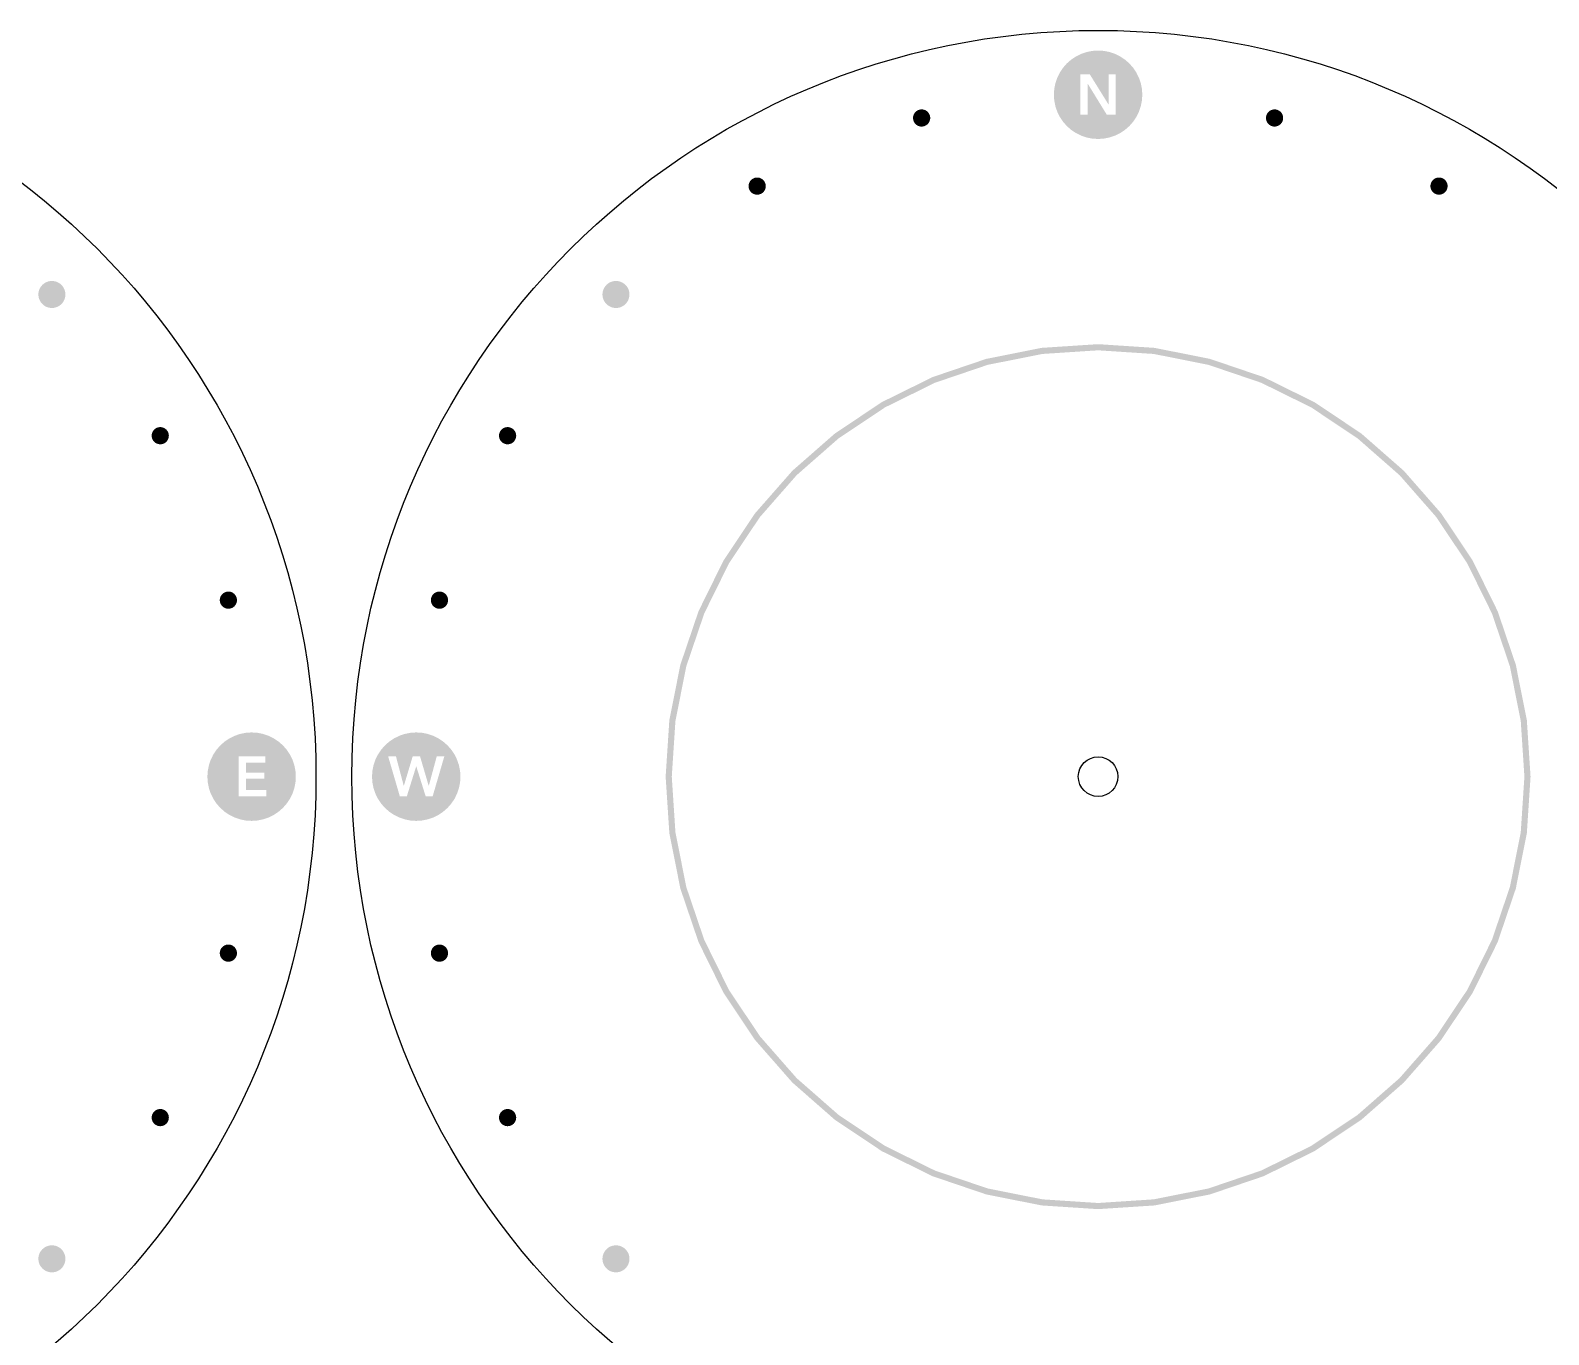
# Model space of a CAD drawing. Header units: millimetres. Extents: x 6 to 299, y 6 to 451.
# Drawn here: x 104.2 to 227.8, y 345.1 to 451.2 of the extents above; entities that cross this region are included whole.
import ezdxf

# ---------------------------------------------------------------- set-up
doc = ezdxf.new("R2010")
doc.units = ezdxf.units.MM
doc.layers.add('CUT', color=1, linetype='Continuous')
doc.layers.add('RASTER', color=7, linetype='Continuous')

msp = doc.modelspace()

# ---------------------------------------------------------------- hatches: boundary and pattern name
at = {"layer": 'RASTER'}
h = msp.add_hatch(color=7, dxfattribs=at)
h.paths.add_polyline_path([(194.7, 446), (194.669, 445.53), (194.577, 445.068), (194.426, 444.622), (194.218, 444.2), (193.956, 443.808), (193.646, 443.454), (193.292, 443.144), (192.9, 442.882), (192.478, 442.674), (192.032, 442.523), (191.57, 442.431), (191.1, 442.4), (190.63, 442.431), (190.168, 442.523), (189.722, 442.674), (189.3, 442.882), (188.908, 443.144), (188.554, 443.454), (188.244, 443.808), (187.982, 444.2), (187.774, 444.622), (187.623, 445.068), (187.531, 445.53), (187.5, 446), (187.531, 446.47), (187.623, 446.932), (187.774, 447.378), (187.982, 447.8), (188.244, 448.192), (188.554, 448.546), (188.908, 448.856), (189.3, 449.118), (189.722, 449.326), (190.168, 449.477), (190.63, 449.569), (191.1, 449.6), (191.57, 449.569), (192.032, 449.477), (192.478, 449.326), (192.9, 449.118), (193.292, 448.856), (193.646, 448.546), (193.956, 448.192), (194.218, 447.8), (194.426, 447.378), (194.577, 446.932), (194.669, 446.47)])
h.paths.add_polyline_path([(189.662, 447.65), (189.662, 444.387), (190.243, 444.387), (190.243, 446.908), (190.252, 446.908), (191.8, 444.387), (192.538, 444.387), (192.538, 447.65), (191.957, 447.65), (191.957, 445.207), (191.948, 445.207), (190.432, 447.65), (189.662, 447.65)], flags=0)
for points in [[(177.436, 444.109), (177.43, 444.018), (177.412, 443.928), (177.382, 443.841), (177.342, 443.759), (177.291, 443.683), (177.231, 443.614), (177.162, 443.554), (177.086, 443.503), (177.003, 443.462), (176.917, 443.433), (176.827, 443.415), (176.736, 443.409), (176.644, 443.415), (176.554, 443.433), (176.468, 443.462), (176.386, 443.503), (176.309, 443.554), (176.241, 443.614), (176.18, 443.683), (176.129, 443.759), (176.089, 443.841), (176.059, 443.928), (176.042, 444.018), (176.036, 444.109), (176.042, 444.2), (176.059, 444.29), (176.089, 444.377), (176.129, 444.459), (176.18, 444.535), (176.241, 444.604), (176.309, 444.664), (176.386, 444.715), (176.468, 444.756), (176.554, 444.785), (176.644, 444.803), (176.736, 444.809), (176.827, 444.803), (176.917, 444.785), (177.003, 444.756), (177.086, 444.715), (177.162, 444.664), (177.231, 444.604), (177.291, 444.535), (177.342, 444.459), (177.382, 444.377), (177.412, 444.29), (177.43, 444.2)], [(206.164, 444.109), (206.158, 444.018), (206.141, 443.928), (206.111, 443.841), (206.071, 443.759), (206.02, 443.683), (205.959, 443.614), (205.891, 443.554), (205.814, 443.503), (205.732, 443.462), (205.646, 443.433), (205.556, 443.415), (205.464, 443.409), (205.373, 443.415), (205.283, 443.433), (205.197, 443.462), (205.114, 443.503), (205.038, 443.554), (204.969, 443.614), (204.909, 443.683), (204.858, 443.759), (204.818, 443.841), (204.788, 443.928), (204.77, 444.018), (204.764, 444.109), (204.77, 444.2), (204.788, 444.29), (204.818, 444.377), (204.858, 444.459), (204.909, 444.535), (204.969, 444.604), (205.038, 444.664), (205.114, 444.715), (205.197, 444.756), (205.283, 444.785), (205.373, 444.803), (205.464, 444.809), (205.556, 444.803), (205.646, 444.785), (205.732, 444.756), (205.814, 444.715), (205.891, 444.664), (205.959, 444.604), (206.02, 444.535), (206.071, 444.459), (206.111, 444.377), (206.141, 444.29), (206.158, 444.2)], [(164.05, 438.564), (164.044, 438.473), (164.026, 438.383), (163.997, 438.297), (163.956, 438.214), (163.905, 438.138), (163.845, 438.069), (163.776, 438.009), (163.7, 437.958), (163.618, 437.918), (163.531, 437.888), (163.441, 437.87), (163.35, 437.864), (163.259, 437.87), (163.169, 437.888), (163.082, 437.918), (163, 437.958), (162.924, 438.009), (162.855, 438.069), (162.795, 438.138), (162.744, 438.214), (162.703, 438.297), (162.674, 438.383), (162.656, 438.473), (162.65, 438.564), (162.656, 438.656), (162.674, 438.746), (162.703, 438.832), (162.744, 438.914), (162.795, 438.991), (162.855, 439.059), (162.924, 439.12), (163, 439.171), (163.082, 439.211), (163.169, 439.241), (163.259, 439.258), (163.35, 439.264), (163.441, 439.258), (163.531, 439.241), (163.618, 439.211), (163.7, 439.171), (163.776, 439.12), (163.845, 439.059), (163.905, 438.991), (163.956, 438.914), (163.997, 438.832), (164.026, 438.746), (164.044, 438.656)], [(219.55, 438.564), (219.544, 438.473), (219.526, 438.383), (219.497, 438.297), (219.456, 438.214), (219.405, 438.138), (219.345, 438.069), (219.276, 438.009), (219.2, 437.958), (219.118, 437.918), (219.031, 437.888), (218.941, 437.87), (218.85, 437.864), (218.759, 437.87), (218.669, 437.888), (218.582, 437.918), (218.5, 437.958), (218.424, 438.009), (218.355, 438.069), (218.295, 438.138), (218.244, 438.214), (218.203, 438.297), (218.174, 438.383), (218.156, 438.473), (218.15, 438.564), (218.156, 438.656), (218.174, 438.746), (218.203, 438.832), (218.244, 438.914), (218.295, 438.991), (218.355, 439.059), (218.424, 439.12), (218.5, 439.171), (218.582, 439.211), (218.669, 439.241), (218.759, 439.258), (218.85, 439.264), (218.941, 439.258), (219.031, 439.241), (219.118, 439.211), (219.2, 439.171), (219.276, 439.12), (219.345, 439.059), (219.405, 438.991), (219.456, 438.914), (219.497, 438.832), (219.526, 438.746), (219.544, 438.656)], [(107.044, 429.744), (107.035, 429.601), (107.007, 429.46), (106.961, 429.323), (106.897, 429.194), (106.817, 429.075), (106.722, 428.967), (106.614, 428.872), (106.494, 428.792), (106.365, 428.728), (106.229, 428.682), (106.088, 428.654), (105.944, 428.644), (105.801, 428.654), (105.66, 428.682), (105.523, 428.728), (105.394, 428.792), (105.275, 428.872), (105.167, 428.967), (105.072, 429.075), (104.992, 429.194), (104.928, 429.323), (104.882, 429.46), (104.854, 429.601), (104.844, 429.744), (104.854, 429.888), (104.882, 430.029), (104.928, 430.165), (104.992, 430.294), (105.072, 430.414), (105.167, 430.522), (105.275, 430.617), (105.394, 430.697), (105.523, 430.761), (105.66, 430.807), (105.801, 430.835), (105.944, 430.844), (106.088, 430.835), (106.229, 430.807), (106.365, 430.761), (106.494, 430.697), (106.614, 430.617), (106.722, 430.522), (106.817, 430.414), (106.897, 430.294), (106.961, 430.165), (107.007, 430.029), (107.035, 429.888)], [(152.956, 429.744), (152.946, 429.601), (152.918, 429.46), (152.872, 429.323), (152.808, 429.194), (152.728, 429.075), (152.633, 428.967), (152.525, 428.872), (152.406, 428.792), (152.277, 428.728), (152.14, 428.682), (151.999, 428.654), (151.856, 428.644), (151.712, 428.654), (151.571, 428.682), (151.435, 428.728), (151.306, 428.792), (151.186, 428.872), (151.078, 428.967), (150.983, 429.075), (150.903, 429.194), (150.839, 429.323), (150.793, 429.46), (150.765, 429.601), (150.756, 429.744), (150.765, 429.888), (150.793, 430.029), (150.839, 430.165), (150.903, 430.294), (150.983, 430.414), (151.078, 430.522), (151.186, 430.617), (151.306, 430.697), (151.435, 430.761), (151.571, 430.807), (151.712, 430.835), (151.856, 430.844), (151.999, 430.835), (152.14, 430.807), (152.277, 430.761), (152.406, 430.697), (152.525, 430.617), (152.633, 430.522), (152.728, 430.414), (152.808, 430.294), (152.872, 430.165), (152.918, 430.029), (152.946, 429.888)], [(115.464, 418.25), (115.458, 418.159), (115.441, 418.069), (115.411, 417.982), (115.371, 417.9), (115.32, 417.824), (115.259, 417.755), (115.191, 417.695), (115.114, 417.644), (115.032, 417.603), (114.946, 417.574), (114.856, 417.556), (114.764, 417.55), (114.673, 417.556), (114.583, 417.574), (114.497, 417.603), (114.414, 417.644), (114.338, 417.695), (114.269, 417.755), (114.209, 417.824), (114.158, 417.9), (114.118, 417.982), (114.088, 418.069), (114.07, 418.159), (114.064, 418.25), (114.07, 418.341), (114.088, 418.431), (114.118, 418.518), (114.158, 418.6), (114.209, 418.676), (114.269, 418.745), (114.338, 418.805), (114.414, 418.856), (114.497, 418.897), (114.583, 418.926), (114.673, 418.944), (114.764, 418.95), (114.856, 418.944), (114.946, 418.926), (115.032, 418.897), (115.114, 418.856), (115.191, 418.805), (115.259, 418.745), (115.32, 418.676), (115.371, 418.6), (115.411, 418.518), (115.441, 418.431), (115.458, 418.341)], [(143.736, 418.25), (143.73, 418.159), (143.712, 418.069), (143.682, 417.982), (143.642, 417.9), (143.591, 417.824), (143.531, 417.755), (143.462, 417.695), (143.386, 417.644), (143.303, 417.603), (143.217, 417.574), (143.127, 417.556), (143.036, 417.55), (142.944, 417.556), (142.854, 417.574), (142.768, 417.603), (142.686, 417.644), (142.609, 417.695), (142.541, 417.755), (142.48, 417.824), (142.429, 417.9), (142.389, 417.982), (142.359, 418.069), (142.342, 418.159), (142.336, 418.25), (142.342, 418.341), (142.359, 418.431), (142.389, 418.518), (142.429, 418.6), (142.48, 418.676), (142.541, 418.745), (142.609, 418.805), (142.686, 418.856), (142.768, 418.897), (142.854, 418.926), (142.944, 418.944), (143.036, 418.95), (143.127, 418.944), (143.217, 418.926), (143.303, 418.897), (143.386, 418.856), (143.462, 418.805), (143.531, 418.745), (143.591, 418.676), (143.642, 418.6), (143.682, 418.518), (143.712, 418.431), (143.73, 418.341)], [(121.009, 404.864), (121.003, 404.773), (120.985, 404.683), (120.956, 404.597), (120.915, 404.514), (120.864, 404.438), (120.804, 404.369), (120.735, 404.309), (120.659, 404.258), (120.577, 404.218), (120.49, 404.188), (120.4, 404.17), (120.309, 404.164), (120.218, 404.17), (120.128, 404.188), (120.041, 404.218), (119.959, 404.258), (119.883, 404.309), (119.814, 404.369), (119.754, 404.438), (119.703, 404.514), (119.662, 404.597), (119.633, 404.683), (119.615, 404.773), (119.609, 404.864), (119.615, 404.956), (119.633, 405.046), (119.662, 405.132), (119.703, 405.214), (119.754, 405.291), (119.814, 405.359), (119.883, 405.42), (119.959, 405.471), (120.041, 405.511), (120.128, 405.541), (120.218, 405.558), (120.309, 405.564), (120.4, 405.558), (120.49, 405.541), (120.577, 405.511), (120.659, 405.471), (120.735, 405.42), (120.804, 405.359), (120.864, 405.291), (120.915, 405.214), (120.956, 405.132), (120.985, 405.046), (121.003, 404.956)], [(138.191, 404.864), (138.185, 404.773), (138.167, 404.683), (138.138, 404.597), (138.097, 404.514), (138.046, 404.438), (137.986, 404.369), (137.917, 404.309), (137.841, 404.258), (137.759, 404.218), (137.672, 404.188), (137.582, 404.17), (137.491, 404.164), (137.4, 404.17), (137.31, 404.188), (137.223, 404.218), (137.141, 404.258), (137.065, 404.309), (136.996, 404.369), (136.936, 404.438), (136.885, 404.514), (136.844, 404.597), (136.815, 404.683), (136.797, 404.773), (136.791, 404.864), (136.797, 404.956), (136.815, 405.046), (136.844, 405.132), (136.885, 405.214), (136.936, 405.291), (136.996, 405.359), (137.065, 405.42), (137.141, 405.471), (137.223, 405.511), (137.31, 405.541), (137.4, 405.558), (137.491, 405.564), (137.582, 405.558), (137.672, 405.541), (137.759, 405.511), (137.841, 405.471), (137.917, 405.42), (137.986, 405.359), (138.046, 405.291), (138.097, 405.214), (138.138, 405.132), (138.167, 405.046), (138.185, 404.956)], [(121.009, 376.136), (121.003, 376.044), (120.985, 375.954), (120.956, 375.868), (120.915, 375.786), (120.864, 375.709), (120.804, 375.641), (120.735, 375.58), (120.659, 375.529), (120.577, 375.489), (120.49, 375.459), (120.4, 375.442), (120.309, 375.436), (120.218, 375.442), (120.128, 375.459), (120.041, 375.489), (119.959, 375.529), (119.883, 375.58), (119.814, 375.641), (119.754, 375.709), (119.703, 375.786), (119.662, 375.868), (119.633, 375.954), (119.615, 376.044), (119.609, 376.136), (119.615, 376.227), (119.633, 376.317), (119.662, 376.403), (119.703, 376.486), (119.754, 376.562), (119.814, 376.631), (119.883, 376.691), (119.959, 376.742), (120.041, 376.782), (120.128, 376.812), (120.218, 376.83), (120.309, 376.836), (120.4, 376.83), (120.49, 376.812), (120.577, 376.782), (120.659, 376.742), (120.735, 376.691), (120.804, 376.631), (120.864, 376.562), (120.915, 376.486), (120.956, 376.403), (120.985, 376.317), (121.003, 376.227)], [(138.191, 376.136), (138.185, 376.044), (138.167, 375.954), (138.138, 375.868), (138.097, 375.786), (138.046, 375.709), (137.986, 375.641), (137.917, 375.58), (137.841, 375.529), (137.759, 375.489), (137.672, 375.459), (137.582, 375.442), (137.491, 375.436), (137.4, 375.442), (137.31, 375.459), (137.223, 375.489), (137.141, 375.529), (137.065, 375.58), (136.996, 375.641), (136.936, 375.709), (136.885, 375.786), (136.844, 375.868), (136.815, 375.954), (136.797, 376.044), (136.791, 376.136), (136.797, 376.227), (136.815, 376.317), (136.844, 376.403), (136.885, 376.486), (136.936, 376.562), (136.996, 376.631), (137.065, 376.691), (137.141, 376.742), (137.223, 376.782), (137.31, 376.812), (137.4, 376.83), (137.491, 376.836), (137.582, 376.83), (137.672, 376.812), (137.759, 376.782), (137.841, 376.742), (137.917, 376.691), (137.986, 376.631), (138.046, 376.562), (138.097, 376.486), (138.138, 376.403), (138.167, 376.317), (138.185, 376.227)], [(115.464, 362.75), (115.458, 362.659), (115.441, 362.569), (115.411, 362.482), (115.371, 362.4), (115.32, 362.324), (115.259, 362.255), (115.191, 362.195), (115.114, 362.144), (115.032, 362.103), (114.946, 362.074), (114.856, 362.056), (114.764, 362.05), (114.673, 362.056), (114.583, 362.074), (114.497, 362.103), (114.414, 362.144), (114.338, 362.195), (114.269, 362.255), (114.209, 362.324), (114.158, 362.4), (114.118, 362.482), (114.088, 362.569), (114.07, 362.659), (114.064, 362.75), (114.07, 362.841), (114.088, 362.931), (114.118, 363.018), (114.158, 363.1), (114.209, 363.176), (114.269, 363.245), (114.338, 363.305), (114.414, 363.356), (114.497, 363.397), (114.583, 363.426), (114.673, 363.444), (114.764, 363.45), (114.856, 363.444), (114.946, 363.426), (115.032, 363.397), (115.114, 363.356), (115.191, 363.305), (115.259, 363.245), (115.32, 363.176), (115.371, 363.1), (115.411, 363.018), (115.441, 362.931), (115.458, 362.841)], [(143.736, 362.75), (143.73, 362.659), (143.712, 362.569), (143.682, 362.482), (143.642, 362.4), (143.591, 362.324), (143.531, 362.255), (143.462, 362.195), (143.386, 362.144), (143.303, 362.103), (143.217, 362.074), (143.127, 362.056), (143.036, 362.05), (142.944, 362.056), (142.854, 362.074), (142.768, 362.103), (142.686, 362.144), (142.609, 362.195), (142.541, 362.255), (142.48, 362.324), (142.429, 362.4), (142.389, 362.482), (142.359, 362.569), (142.342, 362.659), (142.336, 362.75), (142.342, 362.841), (142.359, 362.931), (142.389, 363.018), (142.429, 363.1), (142.48, 363.176), (142.541, 363.245), (142.609, 363.305), (142.686, 363.356), (142.768, 363.397), (142.854, 363.426), (142.944, 363.444), (143.036, 363.45), (143.127, 363.444), (143.217, 363.426), (143.303, 363.397), (143.386, 363.356), (143.462, 363.305), (143.531, 363.245), (143.591, 363.176), (143.642, 363.1), (143.682, 363.018), (143.712, 362.931), (143.73, 362.841)], [(107.044, 351.256), (107.035, 351.112), (107.007, 350.971), (106.961, 350.835), (106.897, 350.706), (106.817, 350.586), (106.722, 350.478), (106.614, 350.383), (106.494, 350.303), (106.365, 350.239), (106.229, 350.193), (106.088, 350.165), (105.944, 350.156), (105.801, 350.165), (105.66, 350.193), (105.523, 350.239), (105.394, 350.303), (105.275, 350.383), (105.167, 350.478), (105.072, 350.586), (104.992, 350.706), (104.928, 350.835), (104.882, 350.971), (104.854, 351.112), (104.844, 351.256), (104.854, 351.399), (104.882, 351.54), (104.928, 351.677), (104.992, 351.806), (105.072, 351.925), (105.167, 352.033), (105.275, 352.128), (105.394, 352.208), (105.523, 352.272), (105.66, 352.318), (105.801, 352.346), (105.944, 352.356), (106.088, 352.346), (106.229, 352.318), (106.365, 352.272), (106.494, 352.208), (106.614, 352.128), (106.722, 352.033), (106.817, 351.925), (106.897, 351.806), (106.961, 351.677), (107.007, 351.54), (107.035, 351.399)], [(152.956, 351.256), (152.946, 351.112), (152.918, 350.971), (152.872, 350.835), (152.808, 350.706), (152.728, 350.586), (152.633, 350.478), (152.525, 350.383), (152.406, 350.303), (152.277, 350.239), (152.14, 350.193), (151.999, 350.165), (151.856, 350.156), (151.712, 350.165), (151.571, 350.193), (151.435, 350.239), (151.306, 350.303), (151.186, 350.383), (151.078, 350.478), (150.983, 350.586), (150.903, 350.706), (150.839, 350.835), (150.793, 350.971), (150.765, 351.112), (150.756, 351.256), (150.765, 351.399), (150.793, 351.54), (150.839, 351.677), (150.903, 351.806), (150.983, 351.925), (151.078, 352.033), (151.186, 352.128), (151.306, 352.208), (151.435, 352.272), (151.571, 352.318), (151.712, 352.346), (151.856, 352.356), (151.999, 352.346), (152.14, 352.318), (152.277, 352.272), (152.406, 352.208), (152.525, 352.128), (152.633, 352.033), (152.728, 351.925), (152.808, 351.806), (152.872, 351.677), (152.918, 351.54), (152.946, 351.399)]]:
    msp.add_hatch(color=7, dxfattribs=at).paths.add_polyline_path(points)
h = msp.add_hatch(color=7, dxfattribs=at)
h.paths.add_polyline_path([(226.3, 390.5), (225.999, 385.905), (225.101, 381.39), (223.621, 377.03), (221.584, 372.9), (219.026, 369.072), (215.99, 365.61), (212.528, 362.574), (208.7, 360.016), (204.57, 357.979), (200.21, 356.499), (195.695, 355.601), (191.1, 355.3), (186.505, 355.601), (181.99, 356.499), (177.63, 357.979), (173.5, 360.016), (169.672, 362.574), (166.21, 365.61), (163.174, 369.072), (160.616, 372.9), (158.579, 377.03), (157.099, 381.39), (156.201, 385.905), (155.9, 390.5), (156.201, 395.095), (157.099, 399.61), (158.579, 403.97), (160.616, 408.1), (163.174, 411.928), (166.21, 415.39), (169.672, 418.426), (173.5, 420.984), (177.63, 423.021), (181.99, 424.501), (186.505, 425.399), (191.1, 425.7), (195.695, 425.399), (200.21, 424.501), (204.57, 423.021), (208.7, 420.984), (212.528, 418.426), (215.99, 415.39), (219.026, 411.928), (221.584, 408.1), (223.621, 403.97), (225.101, 399.61), (225.999, 395.095)])
h.paths.add_polyline_path([(225.8, 390.5), (225.503, 385.971), (224.618, 381.519), (223.159, 377.221), (221.151, 373.15), (218.629, 369.376), (215.637, 365.963), (212.224, 362.971), (208.45, 360.449), (204.379, 358.441), (200.081, 356.982), (195.629, 356.097), (191.1, 355.8), (186.571, 356.097), (182.119, 356.982), (177.821, 358.441), (173.75, 360.449), (169.976, 362.971), (166.563, 365.963), (163.571, 369.376), (161.049, 373.15), (159.041, 377.221), (157.582, 381.519), (156.697, 385.971), (156.4, 390.5), (156.697, 395.029), (157.582, 399.481), (159.041, 403.779), (161.049, 407.85), (163.571, 411.624), (166.563, 415.037), (169.976, 418.029), (173.75, 420.551), (177.821, 422.559), (182.119, 424.018), (186.571, 424.903), (191.1, 425.2), (195.629, 424.903), (200.081, 424.018), (204.379, 422.559), (208.45, 420.551), (212.224, 418.029), (215.637, 415.037), (218.629, 411.624), (221.151, 407.85), (223.159, 403.779), (224.618, 399.481), (225.503, 395.029)], flags=0)
h = msp.add_hatch(color=7, dxfattribs=at)
h.paths.add_polyline_path([(125.8, 390.5), (125.769, 390.03), (125.677, 389.568), (125.526, 389.122), (125.318, 388.7), (125.056, 388.308), (124.746, 387.954), (124.392, 387.644), (124, 387.382), (123.578, 387.174), (123.132, 387.023), (122.67, 386.931), (122.2, 386.9), (121.73, 386.931), (121.268, 387.023), (120.822, 387.174), (120.4, 387.382), (120.008, 387.644), (119.654, 387.954), (119.344, 388.308), (119.082, 388.7), (118.874, 389.122), (118.723, 389.568), (118.631, 390.03), (118.6, 390.5), (118.631, 390.97), (118.723, 391.432), (118.874, 391.878), (119.082, 392.3), (119.344, 392.692), (119.654, 393.046), (120.008, 393.356), (120.4, 393.618), (120.822, 393.826), (121.268, 393.977), (121.73, 394.069), (122.2, 394.1), (122.67, 394.069), (123.132, 393.977), (123.578, 393.826), (124, 393.618), (124.392, 393.356), (124.746, 393.046), (125.056, 392.692), (125.318, 392.3), (125.526, 391.878), (125.677, 391.432), (125.769, 390.97)])
h.paths.add_polyline_path([(121.154, 392.15), (121.154, 388.887), (123.398, 388.887), (123.398, 389.403), (121.735, 389.403), (121.735, 390.325), (123.232, 390.325), (123.232, 390.813), (121.735, 390.813), (121.735, 391.643), (123.315, 391.643), (123.315, 392.15), (121.154, 392.15)], flags=0)
h = msp.add_hatch(color=7, dxfattribs=at)
h.paths.add_polyline_path([(139.2, 390.5), (139.169, 390.03), (139.077, 389.568), (138.926, 389.122), (138.718, 388.7), (138.456, 388.308), (138.146, 387.954), (137.792, 387.644), (137.4, 387.382), (136.978, 387.174), (136.532, 387.023), (136.07, 386.931), (135.6, 386.9), (135.13, 386.931), (134.668, 387.023), (134.222, 387.174), (133.8, 387.382), (133.408, 387.644), (133.054, 387.954), (132.744, 388.308), (132.482, 388.7), (132.274, 389.122), (132.123, 389.568), (132.031, 390.03), (132, 390.5), (132.031, 390.97), (132.123, 391.432), (132.274, 391.878), (132.482, 392.3), (132.744, 392.692), (133.054, 393.046), (133.408, 393.356), (133.8, 393.618), (134.222, 393.826), (134.668, 393.977), (135.13, 394.069), (135.6, 394.1), (136.07, 394.069), (136.532, 393.977), (136.978, 393.826), (137.4, 393.618), (137.792, 393.356), (138.146, 393.046), (138.456, 392.692), (138.718, 392.3), (138.926, 391.878), (139.077, 391.432), (139.169, 390.97)])
h.paths.add_polyline_path([(133.314, 392.15), (134.268, 388.887), (134.83, 388.887), (135.595, 391.334), (135.605, 391.334), (136.37, 388.887), (136.932, 388.887), (137.886, 392.15), (137.268, 392.15), (136.623, 389.754), (136.614, 389.754), (135.909, 392.15), (135.31, 392.15), (134.591, 389.754), (134.582, 389.754), (133.95, 392.15), (133.314, 392.15)], flags=0)

# ---------------------------------------------------------------- linework, layer by layer
at = {"layer": 'CUT'}
for centre, radius in [((66.7, 390.5), 60.74), ((191.1, 390.5), 60.74), ((191.1, 390.5), 1.61)]:
    msp.add_circle(centre, radius, dxfattribs=at)

doc.saveas('drawing.dxf')
